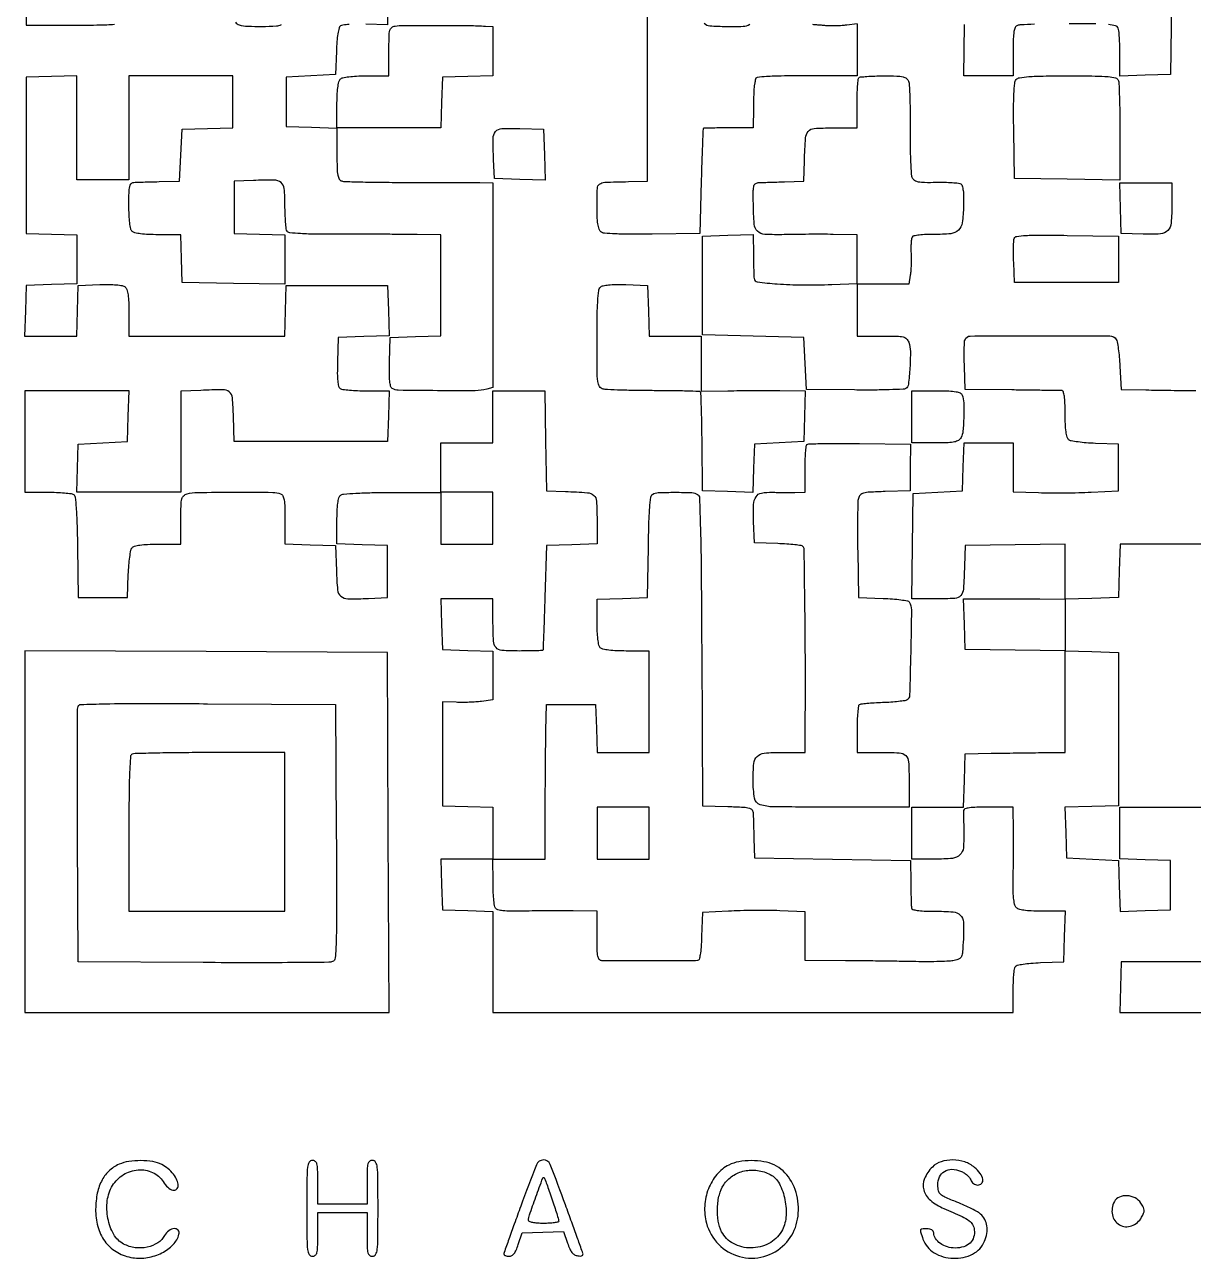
# Model space of a CAD drawing. Extents: x 156 to 936, y 100 to 969.
# Drawn here: x 155.9 to 582.8, y 100.2 to 550.7 of the extents above; entities that cross this region are included whole.
import ezdxf

# ---------------------------------------------------------------- set-up
doc = ezdxf.new("R2010")
doc.units = 0

msp = doc.modelspace()

# ---------------------------------------------------------------- linework, layer by layer
for points in [[(156.228407, 569.75), (156.5, 550.5), (170, 550.473936, 0.002546), (175.556175, 550.491499, 0.00258), (181.087201, 550.56569, 0.00251), (185.899287, 550.67924, 0.010553), (188.786216, 550.822892)], [(460, 550.948088), (460, 541.474044), (460, 532), (441.5, 532, 0.003058), (432.32279, 531.943873, 0.013672), (426.947691, 531.73105, 0.014483), (423.494277, 531.398917, 0.343838), (422.847686, 530.75, -0.007148), (422.772467, 530.198485, -0.004868), (422.671865, 529.573437, -0.004906), (422.562995, 528.972185, -0.009836), (422.463035, 528.5, 0.0441), (422.366343, 527.814569, 0.002471), (422.265064, 525.664062, 0.003788), (422.176458, 523.099987, 0.002765), (422.11535, 520.25), (422, 513), (413, 513, 0.0026), (409.535681, 512.981986, 0.004196), (406.586758, 512.926563, 0.000894), (404.005933, 512.851767, 0.223635), (403.805984, 512.75, 0.15636), (403.722795, 512.521939, 0.000154), (403.50564, 506.992187, 0.001503), (403.283114, 500.802625, 0.000919), (403.055984, 493.5), (402.5, 474.5), (385.131529, 474.225877, -0.00406), (377.175686, 474.16492, -0.01151), (371.627759, 474.295194, -0.010742), (367.676913, 474.56419, -0.151969), (366.381529, 475.098322, -0.14796), (365.740657, 476.067419, -0.036628), (365.325443, 477.948271, -0.026507), (365.074741, 480.694117, -0.009512), (365, 484.622445, -0.009938), (365.125102, 490.915734, -0.223742), (365.942766, 492.486372, -0.155204), (367.794012, 493.146701, -0.004214), (376.5, 493.375258), (383.5, 493.5), (383.5, 531.5), (383.5, 569.5)], [(288.5, 560.095459), (288.5, 550.690918), (280.5, 550.86316, 0.00955)], [(574.832549, 556.711391, 0.002611), (574.713981, 549.934944), (574.5, 532.5), (565.25, 532.212474), (556, 531.924948), (556, 539.880687, 0.007017), (555.955617, 543.042924, 0.008872), (555.821697, 545.964077, 0.007277), (555.631102, 548.399219, 0.068543), (555.393011, 549.418213, 0.244878), (554.415774, 550.282401, 0.038952), (551.81213, 550.718391, 0.019343)], [(274.495728, 550.749939, 0.009953), (272.142856, 550.542493, 0.119967), (271.293967, 550.235857, 0.188109), (270.765677, 549.485587, 0.020293), (270.334001, 547.367394, 0.020684), (269.994374, 544.529231, 0.010759), (269.793967, 540.968156), (269.5, 532.5), (260.5, 532), (251.5, 531.5), (251.5, 522.5), (251.5, 513.5), (260.75, 513.212474), (270, 512.924948), (270, 503.529862, 0.005482), (270.057703, 498.266681, 0.038254), (270.310147, 495.70939, 0.093682), (270.83377, 494.32534, 0.186763), (271.75, 493.624438, 0.064146), (273.056942, 493.419372, 0.001424), (279.448437, 493.261656, 0.003205), (286.942854, 493.146149, 0.002159), (295.5, 493.106081, -0.000197), (304.271885, 493.099424, -0.000245), (312.432813, 493.086015, -0.000199), (319.28662, 493.068667, -0.001848), (322.25, 493.049031), (327, 493), (327, 455.616631), (327, 418.233263), (324.75, 417.630286, -0.063736), (320.482259, 417.052624, -0.003399), (306.762831, 417.04658, -0.001866), (292.418985, 417.191296, -0.138762), (290.208654, 417.849883, -0.190691), (289.608404, 418.675579, -0.03736), (289.278743, 420.518036, -0.025891), (289.136581, 423.325344, -0.007874), (289.208654, 427.58457), (289.5, 436.5), (298.75, 436.787526), (308, 437.075052), (308, 455.537526), (308, 474), (299.25, 474.091325, 0.001631), (294.64293, 474.124384, 0.000466), (287.496075, 474.145701, 0.000469), (279.430725, 474.154678, 0.000498), (271.523871, 474.148192, -0.003378), (262.54563, 474.192546, -0.011738), (256.745732, 474.396616, -0.010316), (252.751539, 474.713927, -0.230081), (251.789184, 475.306867, -0.11294), (251.489489, 476.150389, -0.00863), (251.248954, 478.567358, -0.011509), (251.076486, 481.491296, -0.00851), (251.015313, 484.730948, 0.020117), (250.756384, 490.879354, 0.208495), (249.583517, 493.060274, 0.166891), (247.044482, 493.94572, 0.011976), (239.479083, 493.800912), (232.5, 493.5), (232.5, 484), (232.5, 474.5), (241.75, 474.212474), (251, 473.924948), (251, 464.940409), (251, 455.955869), (232.25, 456.227935), (213.5, 456.5), (213.211067, 465.25), (212.922134, 474), (204.661067, 474, -0.011162), (201.1518, 474.078348, -0.020382), (198.298426, 474.32263, -0.021133), (196.13795, 474.68998, -0.144676), (195.2, 475.2, -0.144849), (194.689458, 476.139671, -0.021091), (194.322289, 478.306878, -0.020332), (194.07823, 481.171507, -0.011084), (194, 484.7, -0.005929), (194.055534, 489.383443, -0.045327), (194.306355, 491.568182, -0.125318), (194.839883, 492.660831, -0.20224), (195.75, 493.120999, -0.00937), (196.824071, 493.175063, -0.001134), (199.189063, 493.244348, -0.001347), (202.000095, 493.312745, -0.001109), (205, 493.370999), (212.5, 493.5), (213, 503), (213.5, 512.5), (222.75, 512.787526), (232, 513.075052), (232, 522.537526), (232, 532), (213, 532), (194, 532), (194, 513), (194, 494), (184.5, 494), (175, 494), (175, 513.037526), (175, 532.075052), (165.75, 531.787526), (156.5, 531.5), (156.5, 503), (156.5, 474.5), (165.75, 474.212474), (175, 473.924948), (175, 465), (175, 456.075052), (165.75, 455.787526), (156.5, 455.5), (156.212474, 446.25), (155.924948, 437), (165.424948, 437), (174.924948, 437), (175.212474, 446.25), (175.5, 455.5), (183.344796, 455.793771, -0.01153), (186.735348, 455.842502, -0.021342), (189.485252, 455.701133, -0.023545), (191.568167, 455.405224, -0.126804), (192.594796, 454.921326, -0.145524), (193.251072, 453.939147, -0.03848), (193.673265, 452.078343, -0.027148), (193.9254, 449.342652, -0.009406), (194, 445.377555), (194, 437), (222.462474, 437), (250.924948, 437), (251.212474, 446.25), (251.5, 455.5), (270, 455.5), (288.5, 455.5), (288.787023, 446.288016), (289.074046, 437.076031), (279.787023, 436.788016), (270.5, 436.5), (270.208654, 427.58457, 0.007874), (270.136581, 423.325344, 0.025891), (270.278743, 420.518036, 0.03736), (270.608404, 418.675579, 0.190691), (271.208654, 417.849883, 0.110589), (272.107413, 417.52683, 0.009469), (274.555128, 417.266784, 0.012148), (277.519159, 417.080958, 0.009118), (280.787526, 417.015313), (289.075052, 417), (288.787526, 407.75), (288.5, 398.5), (260.5, 398.5), (232.5, 398.5), (232.213926, 407.640319, 0.01399), (231.8069, 414.500116, 0.205492), (230.688048, 416.584758, 0.172296), (228.31466, 417.402029, 0.009277), (220.25, 417.174833), (213, 416.835882), (213, 398.417941), (213, 380), (193.961067, 380), (174.922134, 380), (175.211067, 388.75), (175.5, 397.5), (184.5, 398), (193.5, 398.5), (193.787526, 407.75), (194.075052, 417), (175.037526, 417), (156, 417), (156, 398.5), (156, 380), (164.25, 379.984687, -0.008719), (167.499351, 379.921988, -0.011731), (170.43689, 379.744962, -0.008919), (172.86414, 379.497773, -0.112125), (173.726647, 379.190103, -0.224357), (174.342971, 378.214502, -0.01105), (174.732937, 374.324934, -0.012194), (175.035521, 368.668275, -0.003561), (175.226647, 359.955416), (175.5, 341.5), (184.5, 341.5), (193.5, 341.5), (193.793676, 349.950164, -0.011302), (193.984907, 353.281363, -0.014976), (194.317974, 356.299919, -0.012295), (194.728174, 358.772011, -0.126595), (195.166121, 359.700164, -0.156365), (196.086773, 360.287489, -0.030268), (198.047251, 360.679019, -0.024242), (200.828796, 360.92478, -0.009913), (204.622445, 361), (213, 361), (213, 369.883369, -0.00487), (213.053433, 375.368743, -0.0534), (213.33029, 377.551213, -0.150802), (213.997888, 378.684822, -0.119916), (215.25, 379.369714, -0.062731), (219.043416, 379.890908, -0.00264), (232.670627, 379.972151, -0.001991), (246.59788, 379.926194, -0.090024), (249.418213, 379.393011, -0.192061), (250.216672, 378.655249, -0.070053), (250.688208, 377.160133, -0.03465), (250.936924, 374.587052, -0.006773), (251, 369.930537), (251, 361.075052), (260.25, 360.787526), (269.5, 360.5), (269.787398, 351.259666, 0.015844), (270.223546, 344.321238, 0.194277), (271.421808, 342.009645, 0.177046), (273.942653, 341.065605, 0.012739), (281.520917, 341.199088), (288.5, 341.5), (288.5, 351), (288.5, 360.5), (279.25, 360.787526), (270, 361.075052), (270, 369.415081, -0.010095), (270.075455, 373.152089, -0.023703), (270.320133, 375.932544, -0.028695), (270.705797, 377.910725, -0.158342), (271.27854, 378.816205, -0.15395), (272.427395, 379.284722, -0.006257), (276.951528, 379.598333, -0.009408), (282.787933, 379.819519, -0.004522), (290.27854, 379.894572), (308, 379.911845), (308, 370.455923), (308, 361), (317.5, 361), (327, 361), (327, 370.5), (327, 380), (317.5, 380), (308, 380), (308, 389), (308, 398), (317.5, 398), (327, 398), (327, 407.5), (327, 417), (336.477441, 417), (345.954883, 417), (346.227441, 398.75), (346.5, 380.5), (353.5, 380.245668, -0.009054), (361.472893, 379.811311, -0.165063), (363.784162, 378.834916, -0.199365), (364.809906, 376.713321, -0.014194), (365, 370.018474), (365, 361.075052), (355.75, 360.787526), (346.5, 360.5), (345.944016, 341.5, -0.000919), (345.716886, 334.197375, -0.001503), (345.49436, 328.007812, -0.000154), (345.277205, 322.478061, -0.15636), (345.194016, 322.25, -0.222997), (344.994843, 322.148323, -0.001022), (342.591545, 322.073438, -0.004489), (339.83856, 322.018018, -0.002788), (336.606989, 322, -0.016513), (330.247211, 322.210097, -0.200243), (328.105184, 323.274844, -0.169063), (327.165061, 325.633574, -0.011079), (327, 333.081787), (327, 341), (317.462474, 341), (307.924948, 341), (308.212474, 331.75), (308.5, 322.5), (317.75, 322.212474), (327, 321.924948), (327, 313.023747), (327, 304.122546), (322.75, 303.580389, -0.015323), (320.764054, 303.388676, -0.007989), (318.279688, 303.265313, -0.007936), (315.723918, 303.219903, -0.01201), (313.5, 303.269116), (308.5, 303.5), (308.5, 284.5), (308.5, 265.5), (317.75, 265.212474), (327, 264.924948), (327, 255.462474), (327, 246), (317.462474, 246), (307.924948, 246), (308.212474, 236.75), (308.5, 227.5), (317.75, 227.212474), (327, 226.924948), (327, 208.462474), (327, 190), (422, 190), (517, 190), (517.015313, 197.75, -0.009121), (517.07711, 200.806269, -0.012155), (517.251296, 203.57771, -0.009471), (517.494844, 205.866303, -0.110752), (517.797157, 206.706033, -0.192561), (518.533237, 207.236162, -0.02067), (520.63313, 207.666992, -0.020911), (523.460658, 208.005667, -0.010674), (527.031844, 208.206033), (535.5, 208.5), (535.787526, 217.75), (536.075052, 227), (527.659971, 227, -0.009135), (523.60066, 227.074169, -0.028375), (520.875839, 227.329063, -0.042244), (519.047798, 227.765672, -0.140714), (518.037911, 228.45432, -0.126387), (517.52022, 229.550314, -0.022534), (517.190654, 231.810691, -0.020111), (517.009795, 234.846517, -0.009979), (517.012373, 238.70432, 0.002487), (517.075001, 242.705243, 0.001465), (517.112049, 247.486581, 0.001466), (517.121062, 252.263588, 0.002508), (517.096907, 256.25), (517, 265), (508, 265, 0.007352), (503.739589, 264.937348, 0.02686), (501.047674, 264.713089, 0.040837), (499.389544, 264.344995, 0.311468), (498.92122, 263.75, 0.016377), (498.897323, 262.958734, 0.001604), (498.908339, 261.048591, 0.002028), (498.938015, 258.771227, 0.001605), (498.987997, 256.309033, -0.025333), (498.821477, 250.176997, -0.18142), (497.58913, 247.537041, -0.172902), (494.889788, 246.290231, -0.022575), (488.464816, 246), (480, 246), (480, 255.5), (480, 265), (489.463788, 265), (498.927576, 265), (499.213788, 274.75), (499.5, 284.5), (509, 284.643608, -0.000218), (513.272687, 284.706331, -0.000136), (518.279688, 284.776284, -0.000137), (523.215497, 284.842549, -0.000248), (527.25, 284.893608), (536, 285), (536, 303.536212), (536, 322.072424), (545.75, 321.786212), (555.5, 321.5), (555.5, 293.5), (555.5, 265.5), (545.712959, 265.213341), (535.925919, 264.926682), (536.212959, 255.713341), (536.5, 246.5), (546, 246), (555.5, 245.5), (555.788016, 236.212977), (556.076031, 226.925954), (565.288016, 227.212977), (574.5, 227.5), (574.5, 236.5), (574.5, 245.5), (565.25, 245.787526), (556, 246.075052), (556, 255.537526), (556, 265), (574.462474, 265), (592.924948, 265)], [(232.943772, 551.621676, 0.19615), (234.25, 550.630286, 0.054302), (237.432326, 550.138452, 0.013928), (242.645642, 550.049893, 0.010028), (247.866603, 550.211402, 0.12951), (249.707902, 550.798312, 0.195149)], [(404.2, 551.2, 0.180692), (406.169127, 550.301983, 0.012972), (412.267524, 550.031016, 0.014938), (418.326202, 550.100175, 0.131619), (420.860171, 550.892419, 0.175324)], [(443.70396, 550.833649, -0.000881), (445.171961, 550.721803, -0.000894), (446.842991, 550.58852, -0.000917), (448.5, 550.450314, 0.016968), (450.303785, 550.358032, 0.010496), (452.426562, 550.366115, 0.010525), (454.525383, 550.462409, 0.018591), (456.25, 550.642548), (460, 551.175796)], [(524.784097, 550.821697, 0.00242), (519.754472, 550.635738, 0.081332), (518.581787, 550.393011, 0.192406), (517.782907, 549.653872, 0.06988), (517.311531, 548.154102, 0.034532), (517.062976, 545.571713, 0.00673), (517, 540.893011), (517, 532), (507.977935, 532), (498.955869, 532), (499.227935, 550.75)], [(547.159864, 550.948251, 0.002672), (537.474799, 551, 0.003264)], [(592.924948, 361), (574.498686, 361), (556.072424, 361), (555.786212, 351.25), (555.5, 341.5), (545.75, 341.213788), (536, 340.927576), (536, 331.465459), (536, 322.003343), (517.75, 322.251671), (499.5, 322.5), (499.212474, 331.75), (498.924948, 341), (508.212474, 341.063971, -0.001581), (512.43785, 341.07971, -0.000931), (517.488977, 341.073144, -0.000931), (522.536536, 341.047789, -0.001591), (526.75, 341.005367), (536, 340.882791), (536, 350.963954), (536, 361.045117), (517.75, 360.772559), (499.5, 360.5), (499.24697, 353, -0.008412), (498.823679, 344.63316, -0.161725), (497.851328, 342.254444, -0.203705), (495.717731, 341.196912, -0.014565), (488.959355, 341), (479.956814, 341), (480.228407, 360.25), (480.5, 379.5), (489.5, 380), (498.5, 380.5), (498.788933, 389.25), (499.077866, 398), (508.038933, 398), (517, 398), (517, 389.06862), (517, 380.13724), (526.25, 379.81862, 0.007061), (530.512229, 379.732045, 0.003902), (535.720312, 379.74047, 0.00389), (540.99959, 379.831291, 0.006244), (545.5, 380), (555.5, 380.5), (555.5, 389), (555.5, 397.5), (547.049836, 397.793676, -0.011302), (543.718637, 397.984907, -0.014976), (540.700081, 398.317974, -0.012295), (538.227989, 398.728174, -0.126595), (537.299836, 399.166121, -0.156365), (536.712511, 400.086773, -0.030268), (536.320981, 402.047251, -0.024242), (536.07522, 404.828796, -0.009913), (536, 408.622445, 0.008045), (535.936559, 412.564991, 0.028728), (535.710881, 415.076395, 0.044839), (535.339554, 416.615883, 0.30819), (534.75, 417.060901, 0.008591), (533.822379, 417.090131, 0.000155), (528.873438, 417.15946, 0.000386), (523.105174, 417.234024, 0.000258), (516.5, 417.310901), (499.5, 417.5), (499.206869, 425.916411, -0.006125), (499.131923, 429.23728, -0.008183), (499.150171, 432.252242, -0.006003), (499.236697, 434.764851, -0.080166), (499.425484, 435.666411, -0.308519), (501.362197, 437.008175, -0.001465), (526.872615, 437.121507, -0.00162), (552.264614, 437.077657, -0.253057), (554.690983, 435.75, -0.102535), (555.032598, 434.869389, -0.008061), (555.409226, 432.370313, -0.010698), (555.749484, 429.346792, -0.007979), (556, 426), (556.5, 417.5), (565.5, 417.331637, 0.00079), (569.611672, 417.261216, 0.000455), (574.562414, 417.18875, 0.000455), (579.533344, 417.125036, 0.000761), (583.712474, 417.081637)]]:
    msp.add_lwpolyline(points, format="xyb")
for points in [[(324.25, 550.164994), (327, 550), (327, 541.037526), (327, 532.075052), (317.75, 531.787526), (308.5, 531.5), (308.212474, 522.25), (307.924948, 513), (288.962474, 513), (270, 513), (270, 521.3, -0.011084), (270.07823, 524.828493, -0.020332), (270.322289, 527.693122, -0.021091), (270.689458, 529.860329, -0.144849), (271.2, 530.8, -0.144849), (272.139671, 531.310542, -0.021091), (274.306878, 531.677711, -0.020332), (277.171507, 531.92177, -0.011084), (280.7, 532), (289, 532), (289, 540.930449, -0.004474), (289.050025, 546.520404, -0.055234), (289.321932, 548.628842, -0.171937), (289.992806, 549.654704, -0.1282), (291.25, 550.180449, -0.034403), (294.169544, 550.391904, -0.000998), (306.588059, 550.410873, -0.001855), (318.463965, 550.361256, -0.01301)], [(478.795429, 530.023972, -0.076637), (479.079811, 528.63064, -0.00389), (479.268041, 523.994798, -0.006146), (479.381556, 518.460479, -0.004409), (479.377838, 512.273972, 0.005518), (479.387821, 506.103622, 0.007838), (479.543228, 500.619716, 0.004797), (479.789297, 496.033498, 0.105654), (480.1495, 494.750593, 0.140173), (480.999288, 493.86147, 0.087301), (482.360605, 493.356322, 0.042308), (484.644839, 493.134986, 0.007758), (488.888963, 493.149783, -0.009016), (491.971063, 493.152777, -0.01209), (494.762632, 493.037592, -0.009304), (497.06963, 492.843291, -0.113216), (497.904236, 492.559185, -0.194686), (498.424516, 491.84958, -0.031406), (498.746691, 490.130918, -0.026086), (498.918262, 487.696263, -0.011164), (498.904772, 484.433427, -0.026757), (498.417913, 478.357843, -0.170803), (497.034314, 475.646173, -0.168277), (494.245546, 474.376554, -0.025794), (488.062987, 474.115405, 0.013159), (485.208031, 474.066998, 0.019151), (482.698662, 473.861859, 0.015054), (480.685275, 473.557628, 0.212397), (480.096342, 473.155885, 0.107535), (479.861751, 472.491286, 0.014655), (479.71999, 471.015676, 0.016303), (479.659572, 469.232384, 0.01311), (479.707457, 467.313864, -0.01207), (479.763725, 465.232895, -0.00927), (479.728152, 462.959385, -0.00939), (479.615434, 460.833131, -0.021906), (479.431691, 459.25), (478.909374, 456), (469.454687, 456), (460, 456), (460, 446.5), (460, 437), (469.024751, 437, -0.005007), (474.557002, 436.944602, -0.051258), (476.827334, 436.665195, -0.137058), (478.053609, 435.999573, -0.114237), (478.860891, 434.75, -0.084968), (479.460263, 431.390889, -0.017981), (479.287613, 425.421002, -0.012177), (478.749721, 419.408363, -0.229835), (477.7633, 417.853711, -0.129139), (476.806954, 417.561314, -0.002661), (471.766247, 417.387133, -0.006053), (465.837498, 417.285667, -0.004014), (459.03198, 417.306239), (441.5, 417.5), (441, 427), (440.5, 436.5), (422, 437), (403.5, 437.5), (403.5, 455.5), (403.5, 473.5), (412.75, 473.787526), (422, 474.075052), (422.11535, 466.787526, 0.001398), (422.169368, 463.887155, 0.001756), (422.236369, 461.200086, 0.001402), (422.306823, 458.946011, 0.01387), (422.36535, 458, 0.353529), (423.554652, 456.771427, 0.011572), (430.844497, 456.048357, 0.0175), (439.986665, 455.67583, 0.010794), (450.75, 455.84653), (460, 456.193059), (460, 465.09653), (460, 474), (451.25, 474.122144, 0.003081), (447.238368, 474.153423, 0.001745), (442.378507, 474.144414, 0.001741), (437.479374, 474.101177, 0.002865), (433.336405, 474.026436, -0.01804), (426.279242, 474.113292, -0.18626), (423.665436, 475.270161, -0.178459), (422.44744, 477.90772, -0.016303), (422.103487, 485.25, -0.005046), (422.083455, 490.114847, -0.065552), (422.330012, 491.904701, -0.206189), (422.988416, 492.728136, -0.116218), (424.246681, 493.060483, 0.000037), (425.532928, 493.095103, 0.000007), (427.894337, 493.15887, 0.000007), (430.654805, 493.233491, 0.000007), (433.5, 493.310483), (440.5, 493.5), (440.75303, 501, -0.008402), (441.176069, 509.365335, -0.161469), (442.147153, 511.744619, -0.203902), (444.278201, 512.802642, -0.014636), (451.019052, 513), (460, 513), (460, 521.833333, -0.007039), (460.048334, 525.266524, -0.010477), (460.195833, 528.267708, -0.005871), (460.400808, 530.76784, -0.174709), (460.666667, 531.333333, -0.173217), (461.227167, 531.59883, -0.006416), (463.594883, 531.804167, -0.01099), (466.445036, 531.951645, -0.00743), (469.698891, 532, -0.006222), (474.528778, 531.939894, -0.04729), (476.785994, 531.669103, -0.115142), (478.033646, 531.076878, -0.136852)], [(555.393011, 530.418213, -0.081415), (555.635779, 529.244344, -0.002391), (555.821697, 524.178132, -0.004735), (555.955952, 518.193708, -0.00324), (556, 511.39662), (556, 493.956814), (536.75, 494.228407), (517.5, 494.5), (517.225877, 511.868471, -0.00406), (517.16492, 519.824314, -0.01151), (517.295194, 525.372241, -0.010742), (517.56419, 529.323087, -0.151969), (518.098322, 530.618471, -0.18272), (519.35749, 531.33378, -0.020569), (522.681115, 531.714434, -0.014961), (527.943037, 531.940742, -0.003266), (537.015456, 532, -0.002583), (546.974528, 531.948549, -0.018884), (551.739217, 531.719208, -0.037784), (554.406003, 531.285033, -0.246695)], [(345.788029, 503.211971), (346.076058, 493.923942), (336.788029, 494.211971), (327.5, 494.5), (327.199088, 501.479083, -0.011928), (327.050889, 509.182645, -0.176334), (327.972515, 511.678754, -0.210428), (330.215167, 512.770984, -0.017872), (336.778718, 512.788514), (345.5, 512.5)], [(575, 485.19113, -0.02007), (574.722818, 478.288424, -0.172538), (573.478047, 475.515788, -0.188489), (570.820328, 474.2824, -0.024754), (564.479635, 474.203802), (556.5, 474.5), (556.212474, 483.75), (555.924948, 493), (565.462474, 493), (575, 493)], [(555.5, 465), (555.5, 456.5), (536.5, 456.5), (517.5, 456.5), (517.203033, 463.906415, -0.007193), (517.127592, 466.8426, -0.009297), (517.14725, 469.53838, -0.007382), (517.238571, 471.783736, -0.077906), (517.430148, 472.678565, -0.272381), (518.337704, 473.401322, -0.021017), (521.562482, 473.720448, -0.015049), (526.870736, 473.861232, -0.002729), (536.727115, 473.772149), (555.5, 473.5)], [(383.787526, 446.25), (384.075052, 437), (393.537526, 437), (403, 437), (403, 426.920433), (403, 416.840866), (412.75, 417.011535, -0.002071), (417.156524, 417.070418, -0.00126), (422.364148, 417.10531, -0.001263), (427.527858, 417.11385, -0.002234), (431.787526, 417.091103), (441.075052, 417), (440.787526, 407.75), (440.5, 398.5), (431.5, 398), (422.5, 397.5), (422.210527, 388.712997), (421.921055, 379.925993), (412.710527, 380.212997), (403.5, 380.5), (403.367836, 398.29883, 0.002436), (403.283514, 405.155753, 0.003903), (403.137365, 411.006385, 0.00087), (402.960615, 416.124261, 0.189505), (402.768842, 416.564491, 0.190271), (402.330689, 416.754588, 0.001024), (397.624034, 416.901751, 0.00425), (392.227592, 417.013528, 0.00266), (385.910151, 417.05706, -0.003185), (379.466609, 417.108217, -0.004366), (373.669775, 417.241796, -0.002858), (368.809999, 417.424052, -0.050719), (367.259145, 417.649807, -0.190357), (365.952546, 418.586783, -0.112815), (365.289936, 420.414568, -0.029064), (365.040111, 424.252986, -0.001721), (365, 435.908408, -0.003777), (365.063362, 444.295652, -0.012533), (365.284949, 449.808345, -0.012969), (365.630289, 453.585435, -0.168643), (366.236619, 454.836619, -0.141627), (367.215618, 455.376564, -0.030081), (369.156875, 455.694801, -0.024175), (371.863904, 455.841129, -0.010354), (375.486619, 455.786619), (383.5, 455.5)], [(498.393011, 415.418213, -0.083186), (498.952259, 412.665262, -0.01552), (498.969796, 407.492986, -0.014498), (498.67733, 402.33494, -0.10179), (497.964816, 399.934259, -0.125133), (497.034129, 398.915742, -0.095437), (495.632503, 398.3377, -0.043519), (493.241493, 398.064235, -0.006724), (488.464816, 398), (480, 398), (480, 407.5), (480, 417), (488.893011, 417, -0.00673), (493.571713, 416.937024, -0.034532), (496.154102, 416.688469, -0.06988), (497.653872, 416.217093, -0.192406)], [(479.449252, 389), (479.398505, 380.5), (470.208918, 380.212602, 0.004934), (464.622755, 379.982699, 0.050139), (462.329823, 379.633355, 0.140166), (461.148946, 378.94161, 0.130974), (460.474489, 377.712602, 0.054259), (460.269234, 376.178779, 0.002775), (460.173465, 371.156202, 0.004399), (460.145241, 365.173302, 0.003173), (460.214823, 358.5), (460.5, 341.5), (469.467001, 341.207902, -0.01023), (472.947989, 341.023158, -0.015224), (475.982224, 340.706676, -0.010221), (478.450922, 340.321401, -0.213656), (479.054524, 339.911779, -0.142161), (479.845178, 337.067599, -0.002717), (479.586517, 321.59839, -0.001816), (479.177743, 305.748574, -0.252097), (478.262437, 304.162195, -0.101803), (477.4332, 303.858873, -0.008415), (475.143358, 303.557339, -0.010978), (472.373959, 303.301427, -0.008242), (469.317332, 303.137105, 0.005439), (466.289872, 302.991365, 0.007804), (463.611623, 302.791231, 0.004601), (461.371422, 302.567826, 0.111705), (460.781816, 302.365155, 0.228591), (460.470393, 301.876889, 0.00773), (460.229659, 299.544364, 0.013193), (460.0566, 296.710834, 0.008654), (460, 293.440983), (460, 285), (467.918213, 285, -0.011759), (475.429085, 284.823337, -0.18106), (477.767356, 283.820169, -0.19079), (478.809647, 281.54893, -0.013298), (479, 274.393011), (479, 265), (451.106989, 265, -0.002011), (429.393227, 265.087341, -0.078161), (424.638287, 265.874462, -0.274916), (422.568456, 268.262374, -0.044426), (422, 274.647529, -0.02206), (422.278407, 280.954711, -0.178335), (423.494981, 283.530946, -0.174873), (426.105026, 284.729252, -0.021044), (432.535184, 285), (441, 285), (441.061264, 293.75, 0.002369), (441.112289, 316.285203, 0.002586), (440.944984, 338.170543, 0.000315), (440.66333, 359.116618, 0.195257), (440.20973, 360.19027, 0.163565), (439.610981, 360.487769, 0.006786), (437.205333, 360.785917, 0.01115), (434.301404, 361.04048, 0.007624), (430.994391, 361.205609), (422.5, 361.5), (422.206229, 369.344796, -0.01852), (422.2038, 375.509909, -0.13253), (423.076989, 378.331024, -0.207586), (425.051625, 379.67542, -0.055549), (428.926213, 379.975926, 0.003844), (430.950765, 379.923495, 0.002605), (433.258012, 379.893516, 0.002624), (435.487288, 379.887865, 0.005244), (437.25, 379.911139), (441, 380), (441, 388.333333, -0.007696), (441.04992, 391.576333, -0.011335), (441.202112, 394.420862, -0.006792), (441.414279, 396.779695, -0.1722), (441.68804, 397.354707, -0.191525), (442.322139, 397.627996, -0.001706), (447.626545, 397.76092, -0.005549), (453.77322, 397.825731, -0.003516), (460.93804, 397.771374), (479.5, 397.5)], [(401.741586, 379.180871, -0.247526), (402.434987, 377.968938, -0.002047), (402.776578, 366.697023, -0.004467), (403.057771, 350.415055, -0.000939), (403.241586, 321.946183), (403.5, 265.5), (412.75, 265.212474, -0.004264), (418.52062, 264.983824, -0.0536), (420.673065, 264.646992, -0.178504), (421.657551, 263.950658, -0.144638), (422.060483, 262.712474, -0.000042), (422.095045, 261.444269, -0.000008), (422.15887, 259.093664, -0.000008), (422.233491, 256.342202, -0.000008), (422.310483, 253.5), (422.5, 246.5), (451, 246), (479.5, 245.5), (479.606566, 237.5, 0.001465), (479.657842, 234.344678, 0.00196), (479.723962, 231.482812, 0.001358), (479.795341, 229.083192, 0.020451), (479.856566, 228.25, 0.293566), (480.336899, 227.662454, 0.042204), (481.92074, 227.291582, 0.028195), (484.45736, 227.064505, 0.008227), (488.377555, 227, -0.019261), (495.082012, 226.74163, -0.175668), (497.701704, 225.556559, -0.190938), (498.837093, 223.019908, -0.023431), (498.816417, 216.824744, -0.006297), (498.521577, 212.134856, -0.081897), (498.109487, 210.442155, -0.184774), (497.249701, 209.551313, -0.059061), (495.471641, 208.962625, -0.037813), (493.69681, 208.737536, -0.005794), (490.136741, 208.598725, -0.006448), (485.923906, 208.53768, -0.005553), (481.495594, 208.579804, 0.001379), (476.23977, 208.673691, 0.000635), (469.397143, 208.768357, 0.000629), (462.2007, 208.849718, 0.000872), (455.75, 208.903276), (441, 209), (441, 217.90347), (441, 226.806941), (431.75, 227.15347, 0.007241), (427.521863, 227.250578, 0.004166), (422.426563, 227.251332, 0.004162), (417.307542, 227.166817, 0.006938), (413, 227), (403.5, 226.5), (403.211067, 217.75, -0.008393), (403.013756, 213.790743, -0.025554), (402.697664, 211.117024, -0.033375), (402.282516, 209.38688, -0.316112), (401.711067, 208.946819, -0.010472), (398.738084, 208.878606, -0.000222), (384.061856, 208.855824, -0.00018), (369.181615, 208.844688, -0.013221), (366.75, 208.908053, -0.214247), (365.83339, 209.378983, -0.121575), (365.301165, 210.533026, -0.042337), (365.053624, 212.870033, -0.005226), (365, 218), (365, 227), (356.25, 227.122144, 0.003161), (352.223834, 227.152891, 0.001758), (347.315837, 227.142088, 0.001753), (342.348323, 227.096273, 0.002836), (338.123063, 227.018516, -0.007207), (333.532694, 226.974178, -0.026256), (330.624046, 227.140898, -0.040433), (328.757572, 227.500978, -0.18574), (327.888375, 228.146372, -0.108865), (327.550601, 229.077688, -0.010099), (327.278091, 231.525809, -0.012622), (327.083802, 234.491543, -0.00958), (327.015313, 237.75), (327, 246), (336.5, 246), (346, 246), (346.079024, 264.75, -0.00061), (346.121822, 272.62526, -0.000549), (346.185059, 280.782812, -0.00055), (346.257844, 288.098672, -0.001737), (346.329024, 293), (346.5, 302.5), (355.5, 302.5), (364.5, 302.5), (364.788933, 293.75), (365.077866, 285), (374.538933, 285), (384, 285), (384, 303.5), (384, 322), (375.7, 322, -0.011084), (372.171507, 322.07823, -0.020332), (369.306878, 322.322289, -0.021091), (367.139671, 322.689458, -0.144849), (366.2, 323.2, -0.144682), (365.689961, 324.138013, -0.021131), (365.322617, 326.298731, -0.02038), (365.078344, 329.152513, -0.011159), (365, 332.662474), (365, 340.924948), (374.25, 341.212474), (383.5, 341.5), (383.773353, 359.955416, -0.003561), (383.964479, 368.668275, -0.012194), (384.267063, 374.324934, -0.01105), (384.657029, 378.214502, -0.224357), (385.273353, 379.190103, -0.13302), (387.356006, 379.837708, -0.009387), (393.506211, 379.949732, -0.0094), (399.655666, 379.830664, -0.132684)], [(269.759817, 255.860756, -0.000764), (269.87272, 227.927169, -0.00799), (269.718396, 216.469094, -0.011301), (269.378632, 209.947145, -0.290193), (268.367296, 208.58745, -0.089452), (267.032792, 208.333595, -0.000479), (253.803136, 208.219928, -0.002086), (238.709184, 208.167691, -0.00132), (221.107479, 208.226694), (175.5, 208.5), (175.239372, 254.5, -0.000997), (175.174287, 272.225103, -0.001596), (175.197198, 287.357597, -0.000282), (175.267665, 300.72814, -0.090314), (175.461789, 301.759906, -0.301449), (176.45055, 302.464468, -0.003096), (185.402033, 302.70934, -0.005599), (198.68089, 302.841585, -0.001079), (222.722417, 302.759906), (269.5, 302.5)], [(195.25, 284.337719, 0.286605), (194.579791, 283.416621, 0.006896), (194.265434, 277.906228, 0.008864), (194.055066, 269.647433, 0.001935), (194, 255.416667), (194, 227), (222.5, 227), (251, 227), (251, 256), (251, 285), (223.75, 284.921053, 0.001717), (213.21496, 284.854351, 0.002675), (204.1375, 284.717133, 0.000767), (196.247198, 284.543529, 0.090243)], [(190.396258, 134.570629, 0.090323), (186.659866, 132.064968, 0.084755), (183.94812, 128.352028, 0.072775), (182.340601, 123.442167, 0.045796), (181.859871, 117.41443, 0.072797), (182.857498, 111.123914, 0.093344), (185.604393, 105.958726, 0.098141), (189.913749, 102.327371, 0.089164), (195.429769, 100.458261, 0.079632), (200.837351, 100.512762, 0.075398), (206.067804, 102.24328, 0.082111), (210.165143, 105.25515, 0.130046), (212.296736, 109.02672, 0.241995), (211.968983, 110.498728, 0.243699), (210.583261, 111.082596, 0.137735), (208.569448, 110.340513, 0.113634), (207.059115, 108.610457, -0.126671), (204.54869, 105.879764, -0.092203), (200.719162, 104.298827, -0.085228), (196.291648, 104.132334, -0.086412), (192.085185, 105.455949, -0.14687), (188.46892, 108.954848, -0.080768), (186.344835, 114.791005, -0.076965), (186.121461, 121.312885, -0.10744), (188.025635, 126.810176, -0.118626), (192.004823, 130.803238, -0.118824), (197.362526, 132.545783, -0.126954), (202.653529, 131.612222, -0.146413), (206.5, 128.252445, 0.063133), (208.211017, 126.171595, 0.124263), (210.068932, 125.134143, 0.251676), (211.400826, 125.447548, 0.214863), (212, 126.777494, 0.107637), (211.563036, 128.783783, 0.058106), (210.246031, 130.95628, 0.05355), (208.302578, 132.968329, 0.054677), (205.988956, 134.505711, 0.080498), (202.777492, 135.557852, 0.037965), (198.415984, 135.907768, 0.037784), (193.953895, 135.588773, 0.066013)], [(259, 118.5, 0.001825), (259.040662, 107.362042, 0.026629), (259.278571, 103.4375, 0.103099), (259.868713, 101.652291, 0.267644), (261, 101, 0.157888), (262.078201, 101.349175, 0.176663), (262.6875, 102.25, 0.055952), (262.948615, 104.198839, 0.005351), (263, 109), (263, 117), (272, 117), (281, 117), (281, 109, 0.005351), (281.051385, 104.198839, 0.055952), (281.3125, 102.25, 0.176663), (281.921799, 101.349175, 0.157888), (283, 101, 0.267644), (284.131287, 101.652291, 0.103099), (284.721429, 103.4375, 0.026629), (284.959338, 107.362042, 0.001825), (285, 118.5, 0.001825), (284.959338, 129.637958, 0.026629), (284.721429, 133.5625, 0.103099), (284.131287, 135.347709, 0.267644), (283, 136, 0.157888), (281.921799, 135.650825, 0.176663), (281.3125, 134.75, 0.055952), (281.051385, 132.801161, 0.005351), (281, 128), (281, 120), (272, 120), (263, 120), (263, 128, 0.005351), (262.948615, 132.801161, 0.055952), (262.6875, 134.75, 0.176663), (262.078201, 135.650825, 0.157888), (261, 136, 0.267644), (259.868713, 135.347709, 0.103099), (259.278571, 133.5625, 0.026629), (259.040662, 129.637958, 0.001825)], [(337.132286, 119.25, 0.001403), (334.774848, 112.775341, 0.002207), (332.79033, 107.2, 0.000546), (331.082126, 102.315993, 0.087348), (330.990142, 101.75, 0.228006), (331.133051, 101.462634, 0.072554), (331.560125, 101.220313, 0.05563), (332.181958, 101.054822, 0.037257), (332.916667, 101, 0.132144), (333.876245, 101.258112, 0.095441), (334.716296, 101.988729, 0.062728), (335.486664, 103.275756, 0.023248), (336.246921, 105.25), (337.660508, 109.5), (345.23348, 109.790322), (352.806452, 110.080644), (354.231554, 105.790322, 0.024207), (355.033166, 103.718084, 0.065546), (355.853259, 102.375708, 0.092631), (356.800364, 101.566992, 0.094498), (357.969084, 101.162004, 0.032816), (358.995395, 101.08021, 0.12795), (359.608674, 101.230679, 0.23242), (359.869013, 101.596157, 0.124053), (359.821011, 102.162004, 0.003597), (359.476394, 103.140363, 0.000079), (357.76749, 107.880401, 0.00018), (355.764868, 113.426152, 0.000121), (353.476964, 119.75, 0.006518), (347.910132, 134.520857, 0.317002), (345.415932, 136.167057, 0.299496), (342.90771, 134.404399, 0.006062)], [(413.149236, 134.303525, 0.105225), (408.767652, 130.850183, 0.081395), (405.680525, 125.595905, 0.077494), (404.327561, 119.373412, 0.080788), (404.965632, 113.127634, 0.129077), (409.414073, 105.354071, 0.13357), (417.054495, 100.890468, 0.133837), (425.891002, 100.916381, 0.129815), (433.610493, 105.410493, 0.126891), (437.759935, 112.444567, 0.104194), (438.397072, 121.169841, 0.107279), (435.477323, 129.206284, 0.142326), (429.688109, 134.343713, 0.068346), (425.945535, 135.528486, 0.04316), (421.373434, 135.912701, 0.043265), (416.823012, 135.507076, 0.070721)], [(487.495213, 133.586122, 0.09534), (484.623722, 129.346191, 0.171182), (484.349286, 125.201138, 0.15224), (486.776524, 121.45669, 0.071422), (491.7455, 118.403971, -0.004598), (498.341686, 115.478041, -0.046318), (500.951084, 113.986541, -0.116287), (502.213392, 112.568689, -0.095447), (502.824956, 110.630023, -0.102626), (502.58325, 107.929874, -0.130048), (501.273618, 105.805548, -0.117129), (498.95839, 104.459884, -0.073458), (495.845012, 104, -0.074913), (492.976404, 104.432219, -0.078249), (490.40921, 105.689054, -0.089482), (488.624289, 107.490268, -0.15174), (488, 109.5, 0.140575), (487.822179, 110.11998, 0.118484), (487.333333, 110.6, 0.088208), (486.543379, 110.90137, 0.04716), (485.5, 111, 0.016066), (483.635797, 110.940082, 0.294715), (483.181247, 110.603439, 0.17017), (483.165425, 109.916281, 0.005335), (484.074823, 107.215207, 0.178044), (488.135602, 102.273198, 0.125031), (495.117663, 100.251834, 0.125334), (502.20513, 101.809476, 0.179211), (506.552928, 106.472432, 0.057316), (507.384308, 109.349863, 0.077861), (507.414957, 112.048911, 0.085555), (506.63862, 114.433448, 0.087671), (505.113206, 116.39755, 0.057585), (504.044969, 117.161014, 0.010208), (501.865208, 118.309885, 0.010927), (499.240315, 119.554609, 0.009649), (496.453143, 120.738415, -0.007716), (492.091971, 122.570886, -0.079725), (490.45762, 123.623821, -0.157006), (489.728667, 124.873987, -0.054158), (489.5, 126.978925, -0.106492), (490.145465, 129.975146, -0.150561), (491.940022, 132.007891, -0.143288), (494.643018, 132.738643, -0.093294), (497.829514, 132.070618, -0.040582), (499.061574, 131.438844, -0.038549), (500.198137, 130.606677, -0.041027), (501.084961, 129.709743, -0.097909), (501.534134, 128.892454, 0.085442), (501.908648, 128.169201, 0.070345), (502.526042, 127.555908, 0.070914), (503.283735, 127.141963, 0.089847), (504.067388, 127, 0.211424), (505.509796, 127.638459, 0.232554), (505.930114, 129.098032, 0.118414), (504.999831, 131.224869, 0.055866), (502.923275, 133.411106, 0.095364), (499.311044, 135.428569, 0.077116), (494.922248, 136.160587, 0.080113), (490.681171, 135.525938, 0.119812)], [(428.303511, 130.817866, -0.154517), (431.603992, 127.49036, -0.070542), (433.63151, 121.644765, -0.068275), (433.997295, 115.197243, -0.113964), (432.364459, 110.039833, -0.139607), (427.739951, 105.646127, -0.120343), (421.214777, 104.029544, -0.123727), (414.818672, 105.614318, -0.152277), (410.516927, 109.967267, -0.081589), (409.251849, 113.857154, -0.049137), (408.992193, 118.713067, -0.049377), (409.681096, 123.482536, -0.087678), (411.284628, 127.102117, -0.098959), (414.532923, 130.325713, -0.092601), (418.846046, 132.147402, -0.089586), (423.651206, 132.321729, -0.085315)], [(348.504374, 121.98714, -0.003187), (349.460545, 119.115972, -0.004594), (350.26691, 116.562771, -0.002479), (350.917393, 114.396935, -0.071826), (351, 113.824848, -0.34926), (350.741764, 113.500254, -0.01947), (349.384375, 113.242299, -0.02313), (347.608541, 113.059435, -0.014091), (345.5, 113, -0.015975), (343.250681, 113.071886, -0.033065), (341.508431, 113.299665, -0.04062), (340.314014, 113.63964, -0.312708), (340, 114.09263, -0.083337), (340.33092, 116.064273, -0.003653), (342.661487, 122.655104, -0.001519), (345.195136, 129.591132, -0.547253), (345.643737, 129.689596, -0.106281), (345.848766, 129.372266, -0.001565), (346.634616, 127.276433, -0.004193), (347.521516, 124.825623, -0.002746)], [(553.973533, 120.950547, 0.172504), (553.243025, 116.108906, 0.218), (555.849555, 112.466927, 0.222752), (560.255086, 112.104926, 0.175999), (563.940512, 115.239425, 0.031213), (564.674559, 116.739167, 0.11191), (564.853736, 117.783767, 0.105807), (564.569532, 118.835808, 0.026347), (563.667459, 120.384769, 0.127553), (561.552465, 122.304422, 0.106648), (558.6226, 123.117782, 0.11575), (555.807054, 122.628164, 0.17082)]]:
    msp.add_lwpolyline(points, format="xyb", close=True)
for points in [[(156, 256.007138), (156, 190), (222.50719, 190), (289.014379, 190), (288.75719, 255.75), (288.5, 321.5), (222.25, 321.757138), (156, 322.014276)], [(365, 255.5), (365, 246), (374.5, 246), (384, 246), (384, 255.5), (384, 265), (374.5, 265), (365, 265)]]:
    msp.add_lwpolyline(points, close=True)
msp.add_lwpolyline([(592.5, 208.5), (574.5, 208.5), (556.5, 208.5), (556.212474, 199.25), (555.924948, 190), (574.462474, 190), (593, 190)])

doc.saveas('drawing.dxf')
